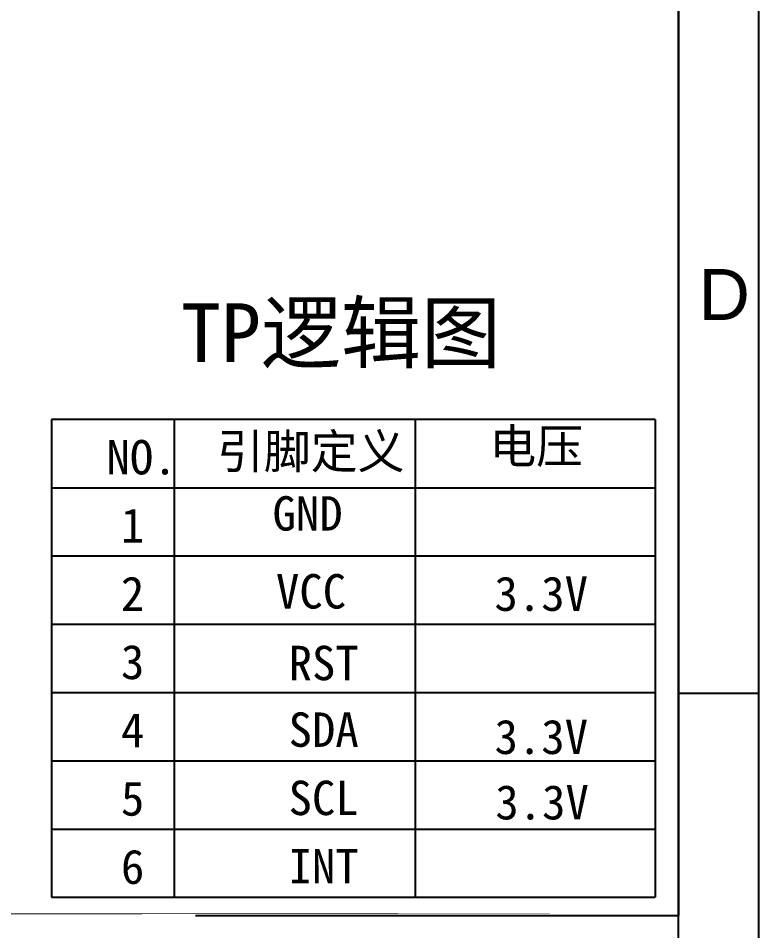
# Model space of a CAD drawing. Header units: millimetres. Extents: x 20905 to 43117, y -15595 to -5301.
# Drawn here: x 26580.9 to 26708.9, y -15342.4 to -15184.8 of the extents above; entities that cross this region are included whole.
import ezdxf

# ---------------------------------------------------------------- set-up
doc = ezdxf.new("R2010")
doc.units = ezdxf.units.MM
doc.header["$LTSCALE"] = 0.2
for name, color, linetype in [('DIM', 4, 'Continuous'), ('Empty_Lay', 7, 'Continuous'), ('图形外框', 7, 'Continuous')]:
    doc.layers.add(name, color=color, linetype=linetype)
doc.styles.get("Standard").update_dxf_attribs({"font": 'simhei.ttf'})
doc.styles.add('宋体', font='arial.ttf')

msp = doc.modelspace()

# ---------------------------------------------------------------- linework, layer by layer
for p in [(26694.9995, -14834.989), (26611.579, -15339.781)]:
    msp.add_line(p, (26694.9995, -15339.781))
at = {"layer": 'Empty_Lay', "color": 2}
for p, q in [((26690.9629, -15254.0973), (26586.6873, -15254.0973)), ((26586.6873, -15254.0973), (26586.6873, -15336.6128)), ((26607.8775, -15254.0973), (26607.8775, -15336.6128)), ((26649.4957, -15254.0973), (26649.4957, -15336.6128)), ((26690.9629, -15254.0973), (26690.9629, -15336.6128)), ((26586.6873, -15265.8852), (26690.9629, -15265.8852)), ((26586.6873, -15277.6732), (26690.9629, -15277.6732)), ((26586.6873, -15289.4611), (26690.9629, -15289.4611)), ((26586.6873, -15301.249), (26690.9629, -15301.249)), ((26586.6873, -15313.0369), (26690.9629, -15313.0369)), ((26586.6873, -15324.8249), (26690.9629, -15324.8249)), ((26586.6873, -15336.6128), (26690.9629, -15336.6128))]:
    msp.add_line(p, q, dxfattribs=at)
at = {"layer": '图形外框'}
for points in [[(25734.6091, -14775.179), (25734.6091, -15443.9841), (26708.8695, -15443.9841), (26708.8695, -14775.179)], [(25748.4759, -14789.2591), (25748.4759, -15429.904), (26695.0027, -15429.904), (26695.0027, -14789.2591)]]:
    msp.add_lwpolyline(points, close=True, dxfattribs=at)
msp.add_lwpolyline([(26708.8695, -15301.423), (26695.0027, -15301.423)], dxfattribs=at)
at = {"layer": '图形外框', "color": 0}
msp.add_lwpolyline([(26694.9365, -15339.4511, 0, 0, 0), (26269.3511, -15339.4511, 0.6953, 0.6953, 0)], format="xyseb", close=True, dxfattribs=at)

# ---------------------------------------------------------------- texts
at = {"layer": 'DIM', "color": 3, "insert": (26609.0694, -15234.0318), "char_height": 10.138288, "width": 207.930987, "attachment_point": 1, "style": '宋体'}
msp.add_mtext('{\\fSimHei|b0|i0|c134|p2;TP逻辑图}', dxfattribs=at)
at = {"layer": 'Empty_Lay', "color": 2, "char_height": 5.94, "attachment_point": 1}
for s, insert, width in [('引脚定义', (26615.2613, -15256.6348), 48.762527), ('电压', (26662.3084, -15255.7355), 48.762527), ('NO.', (26596.1801, -15257.6498), 20.017782), ('GND', (26624.8582, -15267.3501), 20.017782), ('1', (26598.6676, -15269.4279), 20.017782), ('2', (26598.6676, -15281.2158), 20.017782), ('VCC', (26625.4502, -15280.8073), 20.017782), ('3.3V', (26663.2074, -15281.2158), 21.885007), ('3', (26598.6676, -15293.0038), 20.017782), ('RST', (26627.6309, -15293.184), 20.017782), ('4', (26598.6676, -15304.7917), 20.017782), ('SDA', (26627.6309, -15304.6918), 20.017782), ('3.3V', (26663.2162, -15305.9338), 21.885007), ('5', (26598.6676, -15316.5796), 20.017782), ('SCL', (26627.6309, -15316.4798), 20.017782), ('3.3V', (26663.3532, -15317.2321), 21.885007), ('6', (26598.6676, -15328.3675), 20.017782), ('INT', (26627.6309, -15328.2677), 20.017782)]:
    msp.add_mtext(s, dxfattribs=dict(at, insert=insert, width=width))
at = {"layer": '图形外框', "style": '宋体'}
msp.add_text('D', height=8.8001, dxfattribs=at).set_placement((26698.4694, -15236.9149))

doc.saveas('drawing.dxf')
